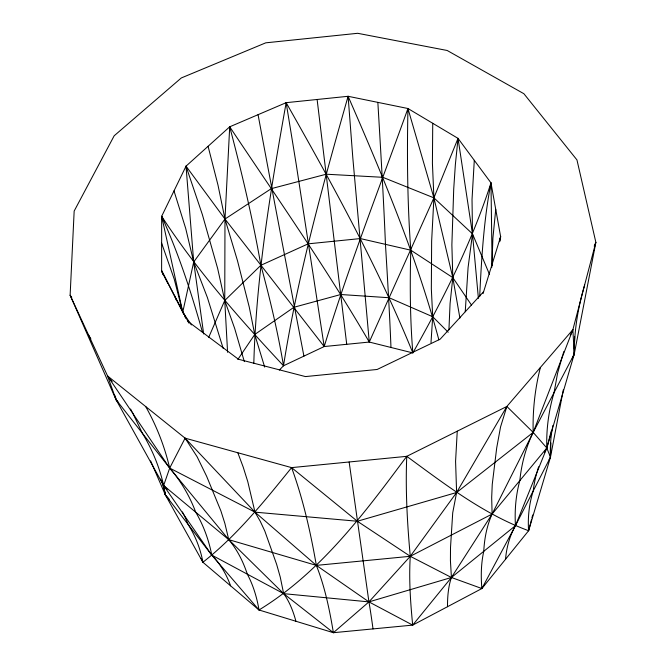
<?xml version="1.0" encoding="UTF-8"?>
<svg xmlns="http://www.w3.org/2000/svg" width="666" height="666" viewBox="0 0 666 666"><rect width="100%" height="100%" fill="white"/><g stroke="black" fill="none" stroke-linecap="round" stroke-linejoin="round"><path stroke-width="1" d="M163.037 274.683L161.622 270.812L161.663 216.308L186.022 166.159L229.712 126.806L286.155 102.672L348.102 96.295L407.95 108.516L458.033 138.37L490.984 182.875L500.632 236.638L500.266 239.727M491.966 264.652L492.898 238.137L495.745 209.365M448.926 329.886L450.074 303.538L452.805 277.614L451.873 244.855L453.721 189.002L455.353 164.71L458.033 138.37L433.907 197.852L369.272 342.058L324.2 346.545L283.508 365.767L279.337 370.063M479.678 296.72C481.51 258.641 483.724 220.388 490.984 182.875L492.116 265.676M574.283 352.064L574.234 354.145L546.828 447.993L515.459 525.657A1949.457 387.47 27.8 0 0 505.536 559.307M574.358 348.959L574.641 336.505M203.679 333.966L193.698 261.979L186.022 166.159L224.983 219.039L324.2 346.545C348.701 266.034 379.47 187.654 407.95 108.516C406.943 155.736 407.376 203.063 410.789 250.183C409.831 284.415 410.048 318.773 412.845 352.913L369.272 342.058C326.307 268.057 277.181 197.927 229.712 126.806L224.983 219.039L224.75 300.491L227.581 352.281M432.733 123.293L432.417 163.278L433.907 197.852L431.643 241.109L431.335 288.828L432.7 316.725L430.994 342.674M253.813 363.395C256.235 275.691 270.779 188.869 286.155 102.672C332.259 184.032 377.63 266.134 412.845 352.913C443.564 298.526 471.828 242.491 490.984 182.875M150.633 460.914L165.351 494.905L202.905 562.262L258.999 609.981L333.383 632.7L412.687 625.108L481.884 588.544L528.613 530.71L550.457 457.234L550.924 442.957M594.205 246.162A2069.22 595.279 -16.5 0 1 595.829 242.349L572.877 329.678L506.859 406.46L406.76 456.335C405.369 489.668 407.234 523.101 410.273 556.301C408.832 579.229 410.456 602.28 412.687 625.108L368.939 601.889L316.35 565.384L254.986 512.154L185.106 438.161L107.567 375.965L70.13 295.238L74.167 211.064L114.169 135.789L181.302 77.955L265.751 42.832L357.684 33.3L447.177 50.483L523.892 93.723L576.956 159.923L595.87 242.349L574.234 354.145L572.277 358.716M465.243 311.73L468.081 267.565L472.502 233.858L472.028 199.484L474.292 160.331M457.251 431.177L455.577 461.33L456.61 492.507L452.722 512.778L450.507 547.51L450.424 560.705L451.423 577.489A3193.337 298.618 55 0 0 447.51 606.734M519.838 480.586C521.461 463.919 525.857 447.485 533.175 432.4L574.234 354.145A4003.143 921.652 -7.8 0 1 584.648 285.09M491.666 267.632L492.149 263.878M554.062 392.59L557.55 373.385L562.787 354.778M183.891 314.51L182.742 312.221L161.663 216.308C196.903 270.304 239.527 318.814 283.508 365.767C297.952 274.392 322.785 185.14 348.102 96.295C382.7 175.716 416.475 255.985 438.861 339.835M499.691 241.7L500.632 236.638L483.058 293.606M531.418 519.905L528.613 530.71C483.583 514.144 445.121 484.357 406.76 456.335C364.427 513.286 320.537 572.419 258.999 609.981L211.755 555.094L165.351 494.905L163.636 485.522L169.688 468.081L185.106 438.161L291.6 467.624L357.359 521.245L410.273 556.301L451.423 577.489L481.884 588.544L515.459 525.657L550.457 457.234L563.286 389.885M499.558 241.417L500.632 236.638M540.417 367.432C534.956 388.603 532.592 410.547 533.175 432.4L492.099 514.069L451.423 577.489L412.687 625.108M531.926 517.94L532.692 514.993M551.248 431.035L546.828 447.993L492.099 514.069L410.273 556.301L368.939 601.889L333.383 632.7L283.649 593.656L228.754 539.651L163.636 485.522L115.984 399.575L70.13 295.238A1885.97 556.468 5.4 0 1 71.761 297.336M563.111 353.796L563.944 351.407M550.457 457.234L546.828 447.993L533.175 432.4L506.859 406.46L500.549 426.956L496.703 447.902L492.249 484.39L491.683 497.435L492.099 514.069A4149.538 558.141 38.5 0 0 483.766 551.331A3095.168 443.057 39.9 0 0 481.868 588.528M572.477 357.734A2048.133 556.385 -2.2 0 1 574.2 354.129L572.877 329.678L533.175 432.4L456.61 492.507L410.273 556.301L316.35 565.384L228.754 539.651L169.688 468.081L115.984 399.575L107.567 375.965L112.163 381.676M208.716 337.321L224.75 300.491L260.889 265.284L308.183 243.839L360.356 238.57L410.789 250.183L452.805 277.614L471.453 305.02M570.287 335.364L572.877 329.678M506.859 406.46L456.61 492.507L357.359 521.245L254.986 512.154L169.688 468.081L107.567 375.965M237.845 359.482L254.745 334.49L293.947 307.267L340.767 294.514L389.119 297.735L432.7 316.725L448.21 332.242M406.76 456.335L291.6 467.624C264.435 501.232 237.079 535.406 202.905 562.262L201.149 558.499M483.433 291.866L440.176 339.169L377.139 369.472L305.453 376.581L238.453 359.249L187.987 321.437L161.622 270.812L167.699 283.1M160.614 479.054L163.636 485.522L211.755 555.094L283.649 593.656L368.939 601.889L451.423 577.489L515.459 525.657A3561.635 648.859 23.5 0 1 519.855 480.602M117.374 401.015L115.984 399.575A3349.755 829.919 -3.4 0 0 114.968 395.637M185.106 438.161L197.128 456.776L206.651 476.323L220.871 510.855L224.867 523.409L228.754 539.651A3625.354 553.812 -48.6 0 1 247.311 574.184A2803.768 449.367 -50 0 1 259.016 609.956M191.4 324.933L182.742 312.221L161.622 270.812M130.561 409.016L131.568 410.805M145.654 406.518C156.552 425.749 164.66 446.553 169.688 468.081C180.911 481.077 189.71 496.12 195.721 512.196A3099.88 620.645 -34 0 1 211.78 555.078A1810.837 386.68 -38.3 0 1 230.594 585.839M132.076 411.705L142.349 433.208A3268.512 751.997 -18.3 0 1 163.661 485.506A1851.863 470.487 -23.3 0 1 167.083 489.393M187.987 321.437L188.811 323.052M184.649 316.042L185.747 318.306M161.663 216.308C178.53 253.488 191.325 292.424 202.306 331.685M489.518 274.484L472.502 233.858L458.033 138.37M237.812 452.747L243.173 467.008L247.785 481.668L254.986 512.154L260.24 521.27L264.818 531.043L276.631 564.327L280.269 577.139L283.649 593.656M174.625 295.771L176.398 300.208M291.6 467.624C303.138 499.234 310.589 532.276 316.35 565.384C324.891 586.929 329.62 609.881 333.383 632.7M161.638 243.165L174.267 279.237L182.742 312.221L193.698 261.979L185.722 228.496L174.001 190.917M186.022 166.159L202.339 214.519L217.649 268.448L224.75 300.491L234.69 328.513L244.33 361.621M407.95 108.516L433.907 197.852L452.805 277.614L459.915 318.098M208.075 146.295L217.998 185.123L224.983 219.039L237.471 260.681L249.259 307.076L254.745 334.49L264.677 367.091M223.16 348.368L207.426 297.627L193.698 261.979L224.983 219.039L271.295 188.653L326.223 174.209L382.808 177.306L433.907 197.852L472.502 233.858L478.404 298.393M229.712 126.806C241.816 172.544 252.68 218.681 260.889 265.284C269.863 298.418 277.847 331.901 283.508 365.767M162.97 484.007L165.351 494.905A1196.752 342.391 -13.9 0 1 169.189 499.234M115.368 396.553L115.984 399.575A1868.255 527.256 -8.7 0 1 118.615 402.705M258.067 114.677C273.018 195.23 288.478 275.674 303.921 356.127M286.155 102.672L296.12 163.761L324.2 346.545M349.134 461.988L368.939 601.889A4077.227 30.894 85.2 0 1 373.018 628.929M346.728 344.305L317.116 99.484M369.272 342.058L352.83 157.975L348.102 96.295M390.975 347.461C389.618 313.045 387.545 278.729 385.456 244.347C383.524 196.97 380.644 149.708 377.855 102.373M528.588 530.702A1748.983 425.291 14.1 0 1 533.233 490.95A2018.138 486.313 12.7 0 1 536.971 472.127M554.087 392.599A3860.627 816.966 7.5 0 0 546.794 447.985A2018.138 486.313 12.7 0 0 544.513 452.455M88.42 334.74A3349.755 829.919 -3.4 0 1 90.884 338.936M537.229 471.237A2018.138 486.313 12.7 0 1 538.644 466.766M182.426 511.954A1851.863 470.487 -23.3 0 1 188.187 524.558A1623.783 414.968 -24.7 0 1 202.93 562.246M552.264 428.629A1765.974 488.27 -0.6 0 0 550.424 457.226A1267.348 352.064 3.2 0 0 549.1 459.723M552.439 427.614A1765.974 488.27 -0.6 0 1 552.822 425.582M283.658 593.622A2967.563 327.098 -65 0 1 295.92 621.278M161.53 480.735A1631.367 466.766 -10.2 0 1 165.384 494.888"/></g></svg>
